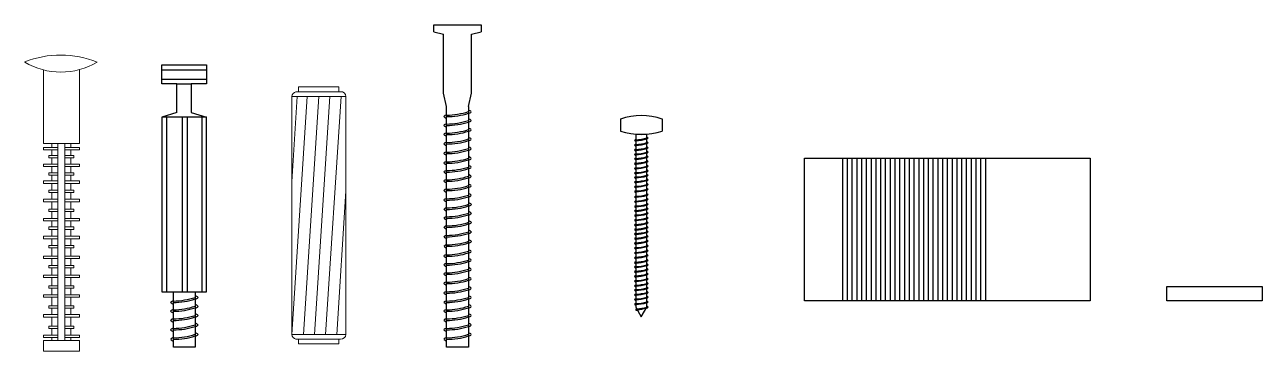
# Model space of a CAD drawing. Header units: inches. Extents: x 68 to 185, y 117 to 146.
# Drawn here: x 68.15 to 94.13, y 138.64 to 145.5 of the extents above; entities that cross this region are included whole.
import ezdxf

# ---------------------------------------------------------------- set-up
doc = ezdxf.new("R2010")
doc.units = ezdxf.units.IN
doc.header["$MEASUREMENT"] = 0

msp = doc.modelspace()

# ---------------------------------------------------------------- linework, layer by layer
for p, q in [((76.742, 145.354), (76.942, 145.304)), ((76.942, 144.064), (76.942, 145.304)), ((77.536, 145.304), (77.736, 145.354)), ((77.536, 144.064), (77.536, 145.304)), ((71.031, 144.559), (71.971, 144.559)), ((71.031, 144.359), (71.971, 144.359)), ((77.009, 143.786), (76.942, 144.064)), ((77.47, 143.786), (77.536, 144.064)), ((71.35, 143.662), (71.031, 143.562)), ((71.65, 143.662), (71.971, 143.562)), ((71.461, 143.562), (71.461, 139.892)), ((71.561, 143.562), (71.561, 139.892)), ((80.661, 143.524), (80.661, 143.271)), ((81.536, 143.524), (81.536, 143.271)), ((85.319, 142.702), (85.319, 139.702)), ((85.419, 142.702), (85.419, 139.702)), ((85.519, 142.702), (85.519, 139.702)), ((85.619, 142.702), (85.619, 139.702)), ((85.719, 142.702), (85.719, 139.702)), ((85.819, 142.702), (85.819, 139.702)), ((85.919, 142.702), (85.919, 139.702)), ((86.019, 142.702), (86.019, 139.702)), ((86.119, 142.702), (86.119, 139.702)), ((86.219, 142.702), (86.219, 139.702)), ((86.319, 142.702), (86.319, 139.702)), ((86.419, 142.702), (86.419, 139.702)), ((86.519, 142.702), (86.519, 139.702)), ((86.619, 142.702), (86.619, 139.702)), ((86.719, 142.702), (86.719, 139.702)), ((86.819, 142.702), (86.819, 139.702)), ((86.919, 142.702), (86.919, 139.702)), ((87.019, 142.702), (87.019, 139.702)), ((87.119, 142.702), (87.119, 139.702)), ((87.219, 142.702), (87.219, 139.702)), ((87.319, 142.702), (87.319, 139.702)), ((87.419, 142.702), (87.419, 139.702)), ((87.519, 142.702), (87.519, 139.702)), ((87.619, 142.702), (87.619, 139.702)), ((87.719, 142.702), (87.719, 139.702)), ((87.819, 142.702), (87.819, 139.702)), ((87.919, 142.702), (87.919, 139.702)), ((88.019, 142.702), (88.019, 139.702)), ((88.119, 142.702), (88.119, 139.702)), ((88.219, 142.702), (88.219, 139.702)), ((88.319, 142.702), (88.319, 139.702)), ((80.982, 139.572), (81.096, 139.365)), ((81.096, 139.365), (81.211, 139.572))]:
    msp.add_line(p, q)
at = {"lineweight": 5}
for p, q in [((73.758, 138.997), (74.081, 143.997)), ((73.758, 142.201), (73.874, 143.997)), ((74.006, 138.997), (74.328, 143.997)), ((74.238, 138.997), (74.561, 143.997)), ((74.471, 138.997), (74.794, 143.997)), ((74.784, 144.097), (74.748, 144.097)), ((69.302, 143.006), (68.547, 143.006)), ((68.725, 143.006), (68.725, 142.926)), ((68.725, 142.875), (68.725, 142.757)), ((68.725, 142.705), (68.725, 142.577)), ((68.725, 142.525), (68.725, 142.392)), ((68.725, 142.34), (68.725, 142.222)), ((68.725, 142.171), (68.725, 142.027)), ((68.725, 141.976), (68.725, 141.837)), ((74.704, 138.997), (74.898, 142.005)), ((68.725, 141.785), (68.725, 141.631)), ((68.725, 141.58), (68.725, 141.436)), ((68.725, 141.384), (68.725, 141.256)), ((68.725, 141.205), (68.725, 141.061)), ((68.725, 141.009), (68.725, 140.865)), ((68.725, 140.814), (68.725, 140.644)), ((68.725, 140.593), (68.725, 140.449)), ((68.725, 140.398), (68.725, 140.244)), ((68.725, 140.192), (68.725, 140.017)), ((68.725, 139.966), (68.725, 139.832)), ((68.725, 139.781), (68.725, 139.599)), ((68.725, 139.548), (68.725, 139.414)), ((68.725, 139.363), (68.725, 139.17)), ((68.725, 139.119), (68.725, 138.985)), ((69.302, 138.873), (68.547, 138.873)), ((68.725, 138.934), (68.725, 138.873)), ((74.784, 138.897), (74.748, 138.897))]:
    msp.add_line(p, q, dxfattribs=at)
for points in [[(76.742, 145.354), (76.742, 145.354), (76.742, 145.504), (77.736, 145.504), (77.736, 145.354), (77.736, 145.354)], [(71.35, 144.259), (71.031, 144.259), (71.031, 144.659), (71.971, 144.659), (71.971, 144.259), (71.65, 144.259)], [(71.35, 143.662), (71.35, 144.259), (71.65, 144.259), (71.65, 143.662)], [(77.47, 143.786), (77.47, 138.728), (77.009, 138.728), (77.009, 143.786)], [(71.031, 139.892), (71.971, 139.892), (71.971, 143.562), (71.031, 143.562), (71.031, 139.892)], [(71.131, 143.562), (71.131, 139.892)], [(71.871, 143.562), (71.871, 139.892)], [(80.982, 143.199), (80.982, 139.572)], [(81.211, 139.572), (81.211, 143.199), (80.982, 143.199)], [(84.519, 142.702), (90.519, 142.702), (90.519, 139.702), (84.519, 139.702), (84.519, 142.702)], [(71.735, 139.892), (71.735, 138.728), (71.274, 138.728), (71.274, 139.892)], [(92.131, 139.702), (92.131, 140.002), (94.131, 140.002), (94.131, 139.702), (92.131, 139.702)]]:
    msp.add_lwpolyline(points)
for points in [[(68.155, 144.717), (68.155, 144.725)], [(68.547, 143.006), (68.547, 144.554), (68.547, 144.554)], [(69.302, 144.559), (69.302, 143.006)], [(73.898, 144.097), (73.898, 144.197), (74.748, 144.197), (74.748, 144.097), (73.848, 144.097)], [(74.328, 143.997), (74.898, 143.997), (74.898, 138.997), (73.758, 138.997), (73.758, 143.997), (74.328, 143.997)], [(68.851, 142.926), (68.545, 142.926), (68.545, 142.875), (68.851, 142.875)], [(68.851, 143.006), (68.851, 138.873)], [(68.996, 143.006), (68.996, 138.873)], [(68.996, 142.926), (69.302, 142.926), (69.302, 142.875), (68.996, 142.875)], [(69.122, 143.006), (69.122, 142.926)], [(69.122, 142.875), (69.122, 142.757)], [(68.851, 142.757), (68.659, 142.757), (68.659, 142.705), (68.851, 142.705)], [(68.996, 142.757), (69.188, 142.757), (69.188, 142.705), (68.996, 142.705)], [(69.122, 142.705), (69.122, 142.577)], [(68.851, 142.577), (68.545, 142.577), (68.545, 142.525), (68.851, 142.525)], [(68.851, 142.392), (68.659, 142.392), (68.659, 142.34), (68.851, 142.34)], [(68.996, 142.577), (69.302, 142.577), (69.302, 142.525), (68.996, 142.525)], [(68.996, 142.392), (69.188, 142.392), (69.188, 142.34), (68.996, 142.34)], [(69.122, 142.525), (69.122, 142.392)], [(68.851, 142.222), (68.545, 142.222), (68.545, 142.171), (68.851, 142.171)], [(68.996, 142.222), (69.302, 142.222), (69.302, 142.171), (68.996, 142.171)], [(69.122, 142.34), (69.122, 142.222)], [(69.122, 142.171), (69.122, 142.027)], [(68.851, 141.837), (68.545, 141.837), (68.545, 141.785), (68.851, 141.785)], [(68.851, 142.027), (68.659, 142.027), (68.659, 141.976), (68.851, 141.976)], [(68.996, 142.027), (69.188, 142.027), (69.188, 141.976), (68.996, 141.976)], [(68.996, 141.837), (69.302, 141.837), (69.302, 141.785), (68.996, 141.785)], [(69.122, 141.976), (69.122, 141.837)], [(68.851, 141.631), (68.659, 141.631), (68.659, 141.58), (68.851, 141.58)], [(68.996, 141.631), (69.188, 141.631), (69.188, 141.58), (68.996, 141.58)], [(69.122, 141.785), (69.122, 141.631)], [(69.122, 141.58), (69.122, 141.436)], [(68.851, 141.436), (68.545, 141.436), (68.545, 141.384), (68.851, 141.384)], [(68.996, 141.436), (69.302, 141.436), (69.302, 141.384), (68.996, 141.384)], [(69.122, 141.384), (69.122, 141.256)], [(68.851, 141.061), (68.545, 141.061), (68.545, 141.009), (68.851, 141.009)], [(68.851, 141.256), (68.659, 141.256), (68.659, 141.205), (68.851, 141.205)], [(68.996, 141.256), (69.188, 141.256), (69.188, 141.205), (68.996, 141.205)], [(68.996, 141.061), (69.302, 141.061), (69.302, 141.009), (68.996, 141.009)], [(69.122, 141.205), (69.122, 141.061)], [(68.851, 140.865), (68.659, 140.865), (68.659, 140.814), (68.851, 140.814)], [(68.996, 140.865), (69.188, 140.865), (69.188, 140.814), (68.996, 140.814)], [(69.122, 141.009), (69.122, 140.865)], [(69.122, 140.814), (69.122, 140.644)], [(68.851, 140.644), (68.545, 140.644), (68.545, 140.593), (68.851, 140.593)], [(68.996, 140.644), (69.302, 140.644), (69.302, 140.593), (68.996, 140.593)], [(69.122, 140.593), (69.122, 140.449)], [(68.851, 140.449), (68.659, 140.449), (68.659, 140.398), (68.851, 140.398)], [(68.996, 140.449), (69.188, 140.449), (69.188, 140.398), (68.996, 140.398)], [(69.122, 140.398), (69.122, 140.244)], [(68.851, 140.244), (68.545, 140.244), (68.545, 140.192), (68.851, 140.192)], [(68.851, 140.017), (68.659, 140.017), (68.659, 139.966), (68.851, 139.966)], [(68.996, 140.244), (69.302, 140.244), (69.302, 140.192), (68.996, 140.192)], [(68.996, 140.017), (69.188, 140.017), (69.188, 139.966), (68.996, 139.966)], [(69.122, 140.192), (69.122, 140.017)], [(68.851, 139.832), (68.545, 139.832), (68.545, 139.781), (68.851, 139.781)], [(68.996, 139.832), (69.302, 139.832), (69.302, 139.781), (68.996, 139.781)], [(69.122, 139.966), (69.122, 139.832)], [(69.122, 139.781), (69.122, 139.599)], [(68.851, 139.599), (68.659, 139.599), (68.659, 139.548), (68.851, 139.548)], [(68.996, 139.599), (69.188, 139.599), (69.188, 139.548), (68.996, 139.548)], [(69.122, 139.548), (69.122, 139.414)], [(68.851, 139.414), (68.545, 139.414), (68.545, 139.363), (68.851, 139.363)], [(68.996, 139.414), (69.302, 139.414), (69.302, 139.363), (68.996, 139.363)], [(69.122, 139.363), (69.122, 139.17)], [(68.851, 138.985), (68.545, 138.985), (68.545, 138.934), (68.851, 138.934)], [(68.851, 139.17), (68.659, 139.17), (68.659, 139.119), (68.851, 139.119)], [(68.996, 139.17), (69.188, 139.17), (69.188, 139.119), (68.996, 139.119)], [(68.996, 138.985), (69.302, 138.985), (69.302, 138.934), (68.996, 138.934)], [(69.122, 139.119), (69.122, 138.985)], [(69.302, 138.873), (69.302, 138.644), (68.547, 138.644), (68.547, 138.873)], [(69.122, 138.934), (69.122, 138.873)], [(73.898, 138.897), (73.898, 138.797), (74.748, 138.797), (74.748, 138.897), (73.848, 138.897)]]:
    msp.add_lwpolyline(points, dxfattribs=at)
for centre, radius, start, end in [((68.905, 142.8), 2.066, 68.1154, 111.2992), ((68.915, 145.992), 1.484, 239.19, 300.81), ((73.886, 143.973), 0.13, 106.8875, 169.1381), ((74.791, 143.99), 0.107, 3.8548, 93.8548), ((73.886, 139.022), 0.13, 190.8619, 253.1125), ((74.791, 139.005), 0.107, 266.1452, 356.1452)]:
    msp.add_arc(centre, radius, start, end, dxfattribs=at)
for centre, radius, start, end in [((76.975, 145.237), 1.634, 271.1868, 287.62), ((77.451, 143.611), 0.0997, 39.7871, 79.0756), ((77.473, 143.709), 0.0637, 266.5276, 327.6662), ((77.005, 143.539), 0.0637, 86.5276, 147.6662), ((77.028, 143.637), 0.0997, 219.7871, 259.0756), ((77.005, 143.354), 0.0637, 86.5276, 147.6662), ((77.028, 143.452), 0.0997, 219.7871, 259.0756), ((77.019, 145.021), 1.448, 269.6106, 288.1487), ((76.975, 145.051), 1.634, 271.1868, 287.62), ((77.019, 144.836), 1.448, 269.6106, 288.1487), ((77.451, 143.426), 0.0997, 39.7871, 79.0756), ((77.473, 143.524), 0.0637, 266.5276, 327.6662), ((81.098, 142.227), 1.368, 71.3462, 108.6538), ((77.005, 143.162), 0.0637, 86.5276, 147.6662), ((77.028, 143.26), 0.0997, 219.7871, 259.0756), ((76.975, 144.859), 1.634, 271.1868, 287.62), ((77.019, 144.644), 1.448, 269.6106, 288.1487), ((77.451, 143.234), 0.0997, 39.7871, 79.0756), ((77.473, 143.331), 0.0637, 266.5276, 327.6662), ((77.451, 143.036), 0.0997, 39.7871, 79.0756), ((81.098, 144.567), 1.368, 251.3462, 288.6538), ((81.203, 143.092), 0.0499, 39.7871, 79.0756), ((77.005, 142.964), 0.0637, 86.5276, 147.6662), ((77.028, 143.062), 0.0997, 219.7871, 259.0756), ((76.975, 144.661), 1.634, 271.1868, 287.62), ((77.019, 144.446), 1.448, 269.6106, 288.1487), ((76.975, 144.461), 1.634, 271.1868, 287.62), ((77.019, 144.246), 1.448, 269.6106, 288.1487), ((77.473, 143.134), 0.0637, 266.5276, 327.6662), ((77.451, 142.836), 0.0997, 39.7871, 79.0756), ((77.473, 142.934), 0.0637, 266.5276, 327.6662), ((80.979, 142.852), 0.0319, 86.5276, 147.6662), ((80.99, 142.901), 0.0499, 219.7871, 259.0756), ((80.98, 143.056), 0.0319, 86.5276, 147.6662), ((80.992, 143.105), 0.0499, 219.7871, 259.0756), ((80.98, 142.956), 0.0319, 86.5276, 147.6662), ((80.992, 143.005), 0.0499, 219.7871, 259.0756), ((80.964, 143.7), 0.817, 271.1868, 287.62), ((80.985, 143.593), 0.724, 269.6106, 288.1487), ((80.966, 143.905), 0.817, 271.1868, 287.62), ((80.987, 143.797), 0.724, 269.6106, 288.1487), ((80.966, 143.805), 0.817, 271.1868, 287.62), ((80.987, 143.697), 0.724, 269.6106, 288.1487), ((81.201, 142.888), 0.0499, 39.7871, 79.0756), ((81.213, 142.937), 0.0319, 266.5276, 327.6662), ((81.215, 143.141), 0.0319, 266.5276, 327.6662), ((81.203, 142.992), 0.0499, 39.7871, 79.0756), ((81.215, 143.041), 0.0319, 266.5276, 327.6662), ((77.005, 142.764), 0.0637, 86.5276, 147.6662), ((77.028, 142.862), 0.0997, 219.7871, 259.0756), ((77.005, 142.56), 0.0637, 86.5276, 147.6662), ((76.975, 144.257), 1.634, 271.1868, 287.62), ((77.019, 144.042), 1.448, 269.6106, 288.1487), ((77.451, 142.632), 0.0997, 39.7871, 79.0756), ((77.473, 142.729), 0.0637, 266.5276, 327.6662), ((80.979, 142.759), 0.0319, 86.5276, 147.6662), ((80.99, 142.808), 0.0499, 219.7871, 259.0756), ((80.979, 142.663), 0.0319, 86.5276, 147.6662), ((80.99, 142.712), 0.0499, 219.7871, 259.0756), ((80.964, 143.608), 0.817, 271.1868, 287.62), ((80.985, 143.5), 0.724, 269.6106, 288.1487), ((80.964, 143.512), 0.817, 271.1868, 287.62), ((80.985, 143.404), 0.724, 269.6106, 288.1487), ((80.964, 143.413), 0.817, 271.1868, 287.62), ((80.985, 143.305), 0.724, 269.6106, 288.1487), ((81.201, 142.795), 0.0499, 39.7871, 79.0756), ((81.213, 142.844), 0.0319, 266.5276, 327.6662), ((81.201, 142.699), 0.0499, 39.7871, 79.0756), ((81.213, 142.748), 0.0319, 266.5276, 327.6662), ((81.201, 142.6), 0.0499, 39.7871, 79.0756), ((81.213, 142.649), 0.0319, 266.5276, 327.6662), ((77.028, 142.658), 0.0997, 219.7871, 259.0756), ((77.005, 142.374), 0.0637, 86.5276, 147.6662), ((77.028, 142.472), 0.0997, 219.7871, 259.0756), ((76.975, 144.072), 1.634, 271.1868, 287.62), ((77.019, 143.856), 1.448, 269.6106, 288.1487), ((77.451, 142.446), 0.0997, 39.7871, 79.0756), ((77.473, 142.544), 0.0637, 266.5276, 327.6662), ((77.451, 142.254), 0.0997, 39.7871, 79.0756), ((80.979, 142.564), 0.0319, 86.5276, 147.6662), ((80.99, 142.613), 0.0499, 219.7871, 259.0756), ((80.979, 142.464), 0.0319, 86.5276, 147.6662), ((80.99, 142.513), 0.0499, 219.7871, 259.0756), ((80.979, 142.367), 0.0319, 86.5276, 147.6662), ((80.99, 142.416), 0.0499, 219.7871, 259.0756), ((80.964, 143.313), 0.817, 271.1868, 287.62), ((80.985, 143.205), 0.724, 269.6106, 288.1487), ((80.964, 143.215), 0.817, 271.1868, 287.62), ((80.985, 143.108), 0.724, 269.6106, 288.1487), ((81.201, 142.5), 0.0499, 39.7871, 79.0756), ((81.213, 142.549), 0.0319, 266.5276, 327.6662), ((81.201, 142.403), 0.0499, 39.7871, 79.0756), ((81.213, 142.452), 0.0319, 266.5276, 327.6662), ((81.201, 142.31), 0.0499, 39.7871, 79.0756), ((77.005, 142.182), 0.0637, 86.5276, 147.6662), ((77.028, 142.28), 0.0997, 219.7871, 259.0756), ((76.975, 143.879), 1.634, 271.1868, 287.62), ((77.019, 143.664), 1.448, 269.6106, 288.1487), ((76.975, 143.682), 1.634, 271.1868, 287.62), ((77.019, 143.466), 1.448, 269.6106, 288.1487), ((77.473, 142.352), 0.0637, 266.5276, 327.6662), ((77.451, 142.056), 0.0997, 39.7871, 79.0756), ((77.473, 142.154), 0.0637, 266.5276, 327.6662), ((80.979, 142.274), 0.0319, 86.5276, 147.6662), ((80.99, 142.323), 0.0499, 219.7871, 259.0756), ((80.979, 142.178), 0.0319, 86.5276, 147.6662), ((80.99, 142.227), 0.0499, 219.7871, 259.0756), ((80.979, 142.079), 0.0319, 86.5276, 147.6662), ((80.99, 142.128), 0.0499, 219.7871, 259.0756), ((80.964, 143.123), 0.817, 271.1868, 287.62), ((80.985, 143.015), 0.724, 269.6106, 288.1487), ((80.964, 143.027), 0.817, 271.1868, 287.62), ((80.985, 142.919), 0.724, 269.6106, 288.1487), ((80.964, 142.928), 0.817, 271.1868, 287.62), ((80.985, 142.82), 0.724, 269.6106, 288.1487), ((81.213, 142.359), 0.0319, 266.5276, 327.6662), ((81.201, 142.214), 0.0499, 39.7871, 79.0756), ((81.213, 142.263), 0.0319, 266.5276, 327.6662), ((81.201, 142.115), 0.0499, 39.7871, 79.0756), ((81.213, 142.164), 0.0319, 266.5276, 327.6662), ((77.005, 141.984), 0.0637, 86.5276, 147.6662), ((77.028, 142.082), 0.0997, 219.7871, 259.0756), ((77.005, 141.784), 0.0637, 86.5276, 147.6662), ((76.975, 143.482), 1.634, 271.1868, 287.62), ((77.019, 143.266), 1.448, 269.6106, 288.1487), ((77.451, 141.856), 0.0997, 39.7871, 79.0756), ((77.473, 141.954), 0.0637, 266.5276, 327.6662), ((80.979, 141.979), 0.0319, 86.5276, 147.6662), ((80.99, 142.028), 0.0499, 219.7871, 259.0756), ((80.98, 141.868), 0.0319, 86.5276, 147.6662), ((80.992, 141.917), 0.0499, 219.7871, 259.0756), ((80.964, 142.828), 0.817, 271.1868, 287.62), ((80.985, 142.72), 0.724, 269.6106, 288.1487), ((80.966, 142.717), 0.817, 271.1868, 287.62), ((80.987, 142.609), 0.724, 269.6106, 288.1487), ((80.966, 142.617), 0.817, 271.1868, 287.62), ((81.201, 142.015), 0.0499, 39.7871, 79.0756), ((81.213, 142.064), 0.0319, 266.5276, 327.6662), ((81.203, 141.904), 0.0499, 39.7871, 79.0756), ((81.215, 141.953), 0.0319, 266.5276, 327.6662), ((81.203, 141.804), 0.0499, 39.7871, 79.0756), ((81.215, 141.853), 0.0319, 266.5276, 327.6662), ((77.028, 141.882), 0.0997, 219.7871, 259.0756), ((77.009, 141.591), 0.0637, 86.5276, 147.6662), ((77.032, 141.689), 0.0997, 219.7871, 259.0756), ((76.979, 143.288), 1.634, 271.1868, 287.62), ((77.022, 143.072), 1.448, 269.6106, 288.1487), ((77.455, 141.662), 0.0997, 39.7871, 79.0756), ((77.477, 141.76), 0.0637, 266.5276, 327.6662), ((77.455, 141.477), 0.0997, 39.7871, 79.0756), ((80.979, 141.664), 0.0319, 86.5276, 147.6662), ((80.99, 141.713), 0.0499, 219.7871, 259.0756), ((80.979, 141.571), 0.0319, 86.5276, 147.6662), ((80.99, 141.62), 0.0499, 219.7871, 259.0756), ((80.98, 141.768), 0.0319, 86.5276, 147.6662), ((80.992, 141.817), 0.0499, 219.7871, 259.0756), ((80.964, 142.513), 0.817, 271.1868, 287.62), ((80.985, 142.405), 0.724, 269.6106, 288.1487), ((80.964, 142.42), 0.817, 271.1868, 287.62), ((80.985, 142.312), 0.724, 269.6106, 288.1487), ((80.987, 142.509), 0.724, 269.6106, 288.1487), ((81.201, 141.7), 0.0499, 39.7871, 79.0756), ((81.213, 141.749), 0.0319, 266.5276, 327.6662), ((81.201, 141.607), 0.0499, 39.7871, 79.0756), ((81.213, 141.656), 0.0319, 266.5276, 327.6662), ((77.009, 141.405), 0.0637, 86.5276, 147.6662), ((77.032, 141.503), 0.0997, 219.7871, 259.0756), ((76.979, 143.103), 1.634, 271.1868, 287.62), ((77.022, 142.887), 1.448, 269.6106, 288.1487), ((76.979, 142.91), 1.634, 271.1868, 287.62), ((77.022, 142.695), 1.448, 269.6106, 288.1487), ((77.477, 141.575), 0.0637, 266.5276, 327.6662), ((77.455, 141.285), 0.0997, 39.7871, 79.0756), ((77.477, 141.383), 0.0637, 266.5276, 327.6662), ((80.979, 141.475), 0.0319, 86.5276, 147.6662), ((80.99, 141.524), 0.0499, 219.7871, 259.0756), ((80.979, 141.376), 0.0319, 86.5276, 147.6662), ((80.99, 141.425), 0.0499, 219.7871, 259.0756), ((80.964, 142.324), 0.817, 271.1868, 287.62), ((80.985, 142.216), 0.724, 269.6106, 288.1487), ((80.964, 142.225), 0.817, 271.1868, 287.62), ((80.985, 142.117), 0.724, 269.6106, 288.1487), ((80.964, 142.125), 0.817, 271.1868, 287.62), ((80.985, 142.017), 0.724, 269.6106, 288.1487), ((81.201, 141.511), 0.0499, 39.7871, 79.0756), ((81.213, 141.56), 0.0319, 266.5276, 327.6662), ((81.201, 141.412), 0.0499, 39.7871, 79.0756), ((81.213, 141.461), 0.0319, 266.5276, 327.6662), ((81.201, 141.312), 0.0499, 39.7871, 79.0756), ((81.213, 141.361), 0.0319, 266.5276, 327.6662), ((77.009, 141.213), 0.0637, 86.5276, 147.6662), ((77.032, 141.311), 0.0997, 219.7871, 259.0756), ((77.009, 141.015), 0.0637, 86.5276, 147.6662), ((76.979, 142.712), 1.634, 271.1868, 287.62), ((77.022, 142.497), 1.448, 269.6106, 288.1487), ((77.455, 141.087), 0.0997, 39.7871, 79.0756), ((77.477, 141.185), 0.0637, 266.5276, 327.6662), ((80.979, 141.276), 0.0319, 86.5276, 147.6662), ((80.99, 141.325), 0.0499, 219.7871, 259.0756), ((80.979, 141.179), 0.0319, 86.5276, 147.6662), ((80.99, 141.228), 0.0499, 219.7871, 259.0756), ((80.979, 141.086), 0.0319, 86.5276, 147.6662), ((80.99, 141.135), 0.0499, 219.7871, 259.0756), ((80.964, 142.028), 0.817, 271.1868, 287.62), ((80.985, 141.92), 0.724, 269.6106, 288.1487), ((80.964, 141.935), 0.817, 271.1868, 287.62), ((80.985, 141.827), 0.724, 269.6106, 288.1487), ((80.964, 141.839), 0.817, 271.1868, 287.62), ((81.201, 141.215), 0.0499, 39.7871, 79.0756), ((81.213, 141.264), 0.0319, 266.5276, 327.6662), ((81.201, 141.122), 0.0499, 39.7871, 79.0756), ((81.213, 141.171), 0.0319, 266.5276, 327.6662), ((81.201, 141.026), 0.0499, 39.7871, 79.0756), ((81.213, 141.075), 0.0319, 266.5276, 327.6662), ((77.032, 141.113), 0.0997, 219.7871, 259.0756), ((77.009, 140.815), 0.0637, 86.5276, 147.6662), ((77.032, 140.913), 0.0997, 219.7871, 259.0756), ((76.979, 142.512), 1.634, 271.1868, 287.62), ((77.022, 142.297), 1.448, 269.6106, 288.1487), ((77.455, 140.887), 0.0997, 39.7871, 79.0756), ((77.477, 140.985), 0.0637, 266.5276, 327.6662), ((80.979, 140.99), 0.0319, 86.5276, 147.6662), ((80.99, 141.039), 0.0499, 219.7871, 259.0756), ((80.979, 140.891), 0.0319, 86.5276, 147.6662), ((80.99, 140.94), 0.0499, 219.7871, 259.0756), ((80.979, 140.791), 0.0319, 86.5276, 147.6662), ((80.99, 140.84), 0.0499, 219.7871, 259.0756), ((80.985, 141.731), 0.724, 269.6106, 288.1487), ((80.964, 141.74), 0.817, 271.1868, 287.62), ((80.985, 141.632), 0.724, 269.6106, 288.1487), ((80.964, 141.64), 0.817, 271.1868, 287.62), ((80.985, 141.532), 0.724, 269.6106, 288.1487), ((81.201, 140.927), 0.0499, 39.7871, 79.0756), ((81.213, 140.976), 0.0319, 266.5276, 327.6662), ((81.201, 140.827), 0.0499, 39.7871, 79.0756), ((81.213, 140.876), 0.0319, 266.5276, 327.6662), ((77.005, 140.606), 0.0637, 86.5276, 147.6662), ((77.028, 140.704), 0.0997, 219.7871, 259.0756), ((76.975, 142.304), 1.634, 271.1868, 287.62), ((77.019, 142.088), 1.448, 269.6106, 288.1487), ((76.975, 142.118), 1.634, 271.1868, 287.62), ((77.451, 140.678), 0.0997, 39.7871, 79.0756), ((77.473, 140.776), 0.0637, 266.5276, 327.6662), ((77.451, 140.493), 0.0997, 39.7871, 79.0756), ((77.473, 140.591), 0.0637, 266.5276, 327.6662), ((80.98, 140.69), 0.0319, 86.5276, 147.6662), ((80.992, 140.739), 0.0499, 219.7871, 259.0756), ((80.98, 140.59), 0.0319, 86.5276, 147.6662), ((80.992, 140.639), 0.0499, 219.7871, 259.0756), ((80.964, 141.334), 0.817, 271.1868, 287.62), ((80.985, 141.226), 0.724, 269.6106, 288.1487), ((80.966, 141.538), 0.817, 271.1868, 287.62), ((80.987, 141.431), 0.724, 269.6106, 288.1487), ((80.966, 141.438), 0.817, 271.1868, 287.62), ((80.987, 141.331), 0.724, 269.6106, 288.1487), ((81.201, 140.521), 0.0499, 39.7871, 79.0756), ((81.213, 140.57), 0.0319, 266.5276, 327.6662), ((81.203, 140.725), 0.0499, 39.7871, 79.0756), ((81.215, 140.774), 0.0319, 266.5276, 327.6662), ((81.203, 140.626), 0.0499, 39.7871, 79.0756), ((81.215, 140.674), 0.0319, 266.5276, 327.6662), ((77.005, 140.421), 0.0637, 86.5276, 147.6662), ((77.028, 140.519), 0.0997, 219.7871, 259.0756), ((77.005, 140.229), 0.0637, 86.5276, 147.6662), ((77.019, 141.903), 1.448, 269.6106, 288.1487), ((76.975, 141.926), 1.634, 271.1868, 287.62), ((77.019, 141.71), 1.448, 269.6106, 288.1487), ((77.451, 140.3), 0.0997, 39.7871, 79.0756), ((77.473, 140.398), 0.0637, 266.5276, 327.6662), ((80.979, 140.485), 0.0319, 86.5276, 147.6662), ((80.99, 140.534), 0.0499, 219.7871, 259.0756), ((80.979, 140.393), 0.0319, 86.5276, 147.6662), ((80.99, 140.441), 0.0499, 219.7871, 259.0756), ((80.979, 140.296), 0.0319, 86.5276, 147.6662), ((80.99, 140.345), 0.0499, 219.7871, 259.0756), ((80.964, 141.241), 0.817, 271.1868, 287.62), ((80.985, 141.133), 0.724, 269.6106, 288.1487), ((80.964, 141.145), 0.817, 271.1868, 287.62), ((80.985, 141.037), 0.724, 269.6106, 288.1487), ((81.201, 140.428), 0.0499, 39.7871, 79.0756), ((81.213, 140.477), 0.0319, 266.5276, 327.6662), ((81.201, 140.332), 0.0499, 39.7871, 79.0756), ((81.213, 140.381), 0.0319, 266.5276, 327.6662), ((81.201, 140.233), 0.0499, 39.7871, 79.0756), ((77.028, 140.326), 0.0997, 219.7871, 259.0756), ((77.005, 140.031), 0.0637, 86.5276, 147.6662), ((77.028, 140.129), 0.0997, 219.7871, 259.0756), ((76.975, 141.728), 1.634, 271.1868, 287.62), ((77.019, 141.513), 1.448, 269.6106, 288.1487), ((77.451, 140.102), 0.0997, 39.7871, 79.0756), ((77.473, 140.2), 0.0637, 266.5276, 327.6662), ((80.979, 140.197), 0.0319, 86.5276, 147.6662), ((80.99, 140.246), 0.0499, 219.7871, 259.0756), ((80.979, 140.097), 0.0319, 86.5276, 147.6662), ((80.99, 140.146), 0.0499, 219.7871, 259.0756), ((80.979, 140), 0.0319, 86.5276, 147.6662), ((80.99, 140.049), 0.0499, 219.7871, 259.0756), ((80.964, 141.046), 0.817, 271.1868, 287.62), ((80.985, 140.938), 0.724, 269.6106, 288.1487), ((80.964, 140.946), 0.817, 271.1868, 287.62), ((80.985, 140.838), 0.724, 269.6106, 288.1487), ((80.964, 140.849), 0.817, 271.1868, 287.62), ((80.985, 140.741), 0.724, 269.6106, 288.1487), ((81.213, 140.282), 0.0319, 266.5276, 327.6662), ((81.201, 140.133), 0.0499, 39.7871, 79.0756), ((81.213, 140.182), 0.0319, 266.5276, 327.6662), ((81.201, 140.036), 0.0499, 39.7871, 79.0756), ((81.213, 140.085), 0.0319, 266.5276, 327.6662), ((71.24, 141.333), 1.634, 271.1868, 287.62), ((71.716, 139.708), 0.0997, 39.7871, 79.0756), ((71.739, 139.806), 0.0637, 266.5276, 327.6662), ((77.005, 139.831), 0.0637, 86.5276, 147.6662), ((77.028, 139.929), 0.0997, 219.7871, 259.0756), ((76.975, 141.528), 1.634, 271.1868, 287.62), ((77.019, 141.313), 1.448, 269.6106, 288.1487), ((76.975, 141.333), 1.634, 271.1868, 287.62), ((77.451, 139.903), 0.0997, 39.7871, 79.0756), ((77.473, 140), 0.0637, 266.5276, 327.6662), ((77.451, 139.708), 0.0997, 39.7871, 79.0756), ((77.473, 139.806), 0.0637, 266.5276, 327.6662), ((80.979, 139.907), 0.0319, 86.5276, 147.6662), ((80.99, 139.956), 0.0499, 219.7871, 259.0756), ((80.979, 139.811), 0.0319, 86.5276, 147.6662), ((80.99, 139.86), 0.0499, 219.7871, 259.0756), ((80.964, 140.756), 0.817, 271.1868, 287.62), ((80.985, 140.648), 0.724, 269.6106, 288.1487), ((80.964, 140.66), 0.817, 271.1868, 287.62), ((80.985, 140.552), 0.724, 269.6106, 288.1487), ((80.964, 140.561), 0.817, 271.1868, 287.62), ((80.985, 140.453), 0.724, 269.6106, 288.1487), ((81.201, 139.943), 0.0499, 39.7871, 79.0756), ((81.213, 139.992), 0.0319, 266.5276, 327.6662), ((81.201, 139.847), 0.0499, 39.7871, 79.0756), ((81.213, 139.896), 0.0319, 266.5276, 327.6662), ((81.201, 139.748), 0.0499, 39.7871, 79.0756), ((81.213, 139.797), 0.0319, 266.5276, 327.6662), ((71.27, 139.636), 0.0637, 86.5276, 147.6662), ((71.293, 139.734), 0.0997, 219.7871, 259.0756), ((71.27, 139.451), 0.0637, 86.5276, 147.6662), ((71.284, 141.118), 1.448, 269.6106, 288.1487), ((71.24, 141.148), 1.634, 271.1868, 287.62), ((71.284, 140.933), 1.448, 269.6106, 288.1487), ((71.716, 139.523), 0.0997, 39.7871, 79.0756), ((71.739, 139.62), 0.0637, 266.5276, 327.6662), ((77.005, 139.636), 0.0637, 86.5276, 147.6662), ((77.028, 139.734), 0.0997, 219.7871, 259.0756), ((77.005, 139.451), 0.0637, 86.5276, 147.6662), ((77.019, 141.118), 1.448, 269.6106, 288.1487), ((76.975, 141.148), 1.634, 271.1868, 287.62), ((77.019, 140.933), 1.448, 269.6106, 288.1487), ((77.451, 139.523), 0.0997, 39.7871, 79.0756), ((77.473, 139.62), 0.0637, 266.5276, 327.6662), ((80.979, 139.712), 0.0319, 86.5276, 147.6662), ((80.99, 139.761), 0.0499, 219.7871, 259.0756), ((80.979, 139.612), 0.0319, 86.5276, 147.6662), ((80.99, 139.661), 0.0499, 219.7871, 259.0756), ((81.001, 139.503), 0.0319, 86.5276, 147.6662), ((81.012, 139.551), 0.0492, 219.6457, 279.9852), ((80.964, 140.461), 0.817, 271.1868, 287.62), ((80.985, 140.353), 0.724, 269.6106, 288.1487), ((80.964, 140.351), 0.817, 272.7659, 287.62), ((80.985, 140.243), 0.724, 272.0499, 287.2053), ((81.202, 139.598), 0.0469, 266.4325, 322.7049), ((81.201, 139.648), 0.0499, 39.7871, 79.0756), ((81.213, 139.697), 0.0319, 266.5276, 327.6662), ((81.201, 139.538), 0.0499, 39.7871, 79.0756), ((71.293, 139.549), 0.0997, 219.7871, 259.0756), ((71.27, 139.258), 0.0637, 86.5276, 147.6662), ((71.293, 139.356), 0.0997, 219.7871, 259.0756), ((71.24, 140.956), 1.634, 271.1868, 287.62), ((71.284, 140.74), 1.448, 269.6106, 288.1487), ((71.716, 139.33), 0.0997, 39.7871, 79.0756), ((71.739, 139.428), 0.0637, 266.5276, 327.6662), ((77.028, 139.549), 0.0997, 219.7871, 259.0756), ((77.005, 139.258), 0.0637, 86.5276, 147.6662), ((77.028, 139.356), 0.0997, 219.7871, 259.0756), ((76.975, 140.956), 1.634, 271.1868, 287.62), ((77.019, 140.74), 1.448, 269.6106, 288.1487), ((77.451, 139.33), 0.0997, 39.7871, 79.0756), ((77.473, 139.428), 0.0637, 266.5276, 327.6662), ((71.27, 139.061), 0.0637, 86.5276, 147.6662), ((71.293, 139.158), 0.0997, 219.7871, 259.0756), ((71.24, 140.758), 1.634, 271.1868, 287.62), ((71.284, 140.542), 1.448, 269.6106, 288.1487), ((71.24, 140.558), 1.634, 271.1868, 287.62), ((71.716, 139.132), 0.0997, 39.7871, 79.0756), ((71.739, 139.23), 0.0637, 266.5276, 327.6662), ((71.716, 138.932), 0.0997, 39.7871, 79.0756), ((71.739, 139.03), 0.0637, 266.5276, 327.6662), ((77.005, 139.061), 0.0637, 86.5276, 147.6662), ((77.028, 139.158), 0.0997, 219.7871, 259.0756), ((76.975, 140.758), 1.634, 271.1868, 287.62), ((77.019, 140.542), 1.448, 269.6106, 288.1487), ((76.975, 140.558), 1.634, 271.1868, 287.62), ((77.451, 139.132), 0.0997, 39.7871, 79.0756), ((77.473, 139.23), 0.0637, 266.5276, 327.6662), ((77.451, 138.932), 0.0997, 39.7871, 79.0756), ((77.473, 139.03), 0.0637, 266.5276, 327.6662), ((71.27, 138.861), 0.0637, 86.5276, 147.6662), ((71.293, 138.958), 0.0997, 219.7871, 259.0756), ((71.284, 140.342), 1.448, 269.6106, 288.1487), ((77.005, 138.861), 0.0637, 86.5276, 147.6662), ((77.028, 138.958), 0.0997, 219.7871, 259.0756), ((77.019, 140.342), 1.448, 269.6106, 288.1487)]:
    msp.add_arc(centre, radius, start, end)

doc.saveas('drawing.dxf')
